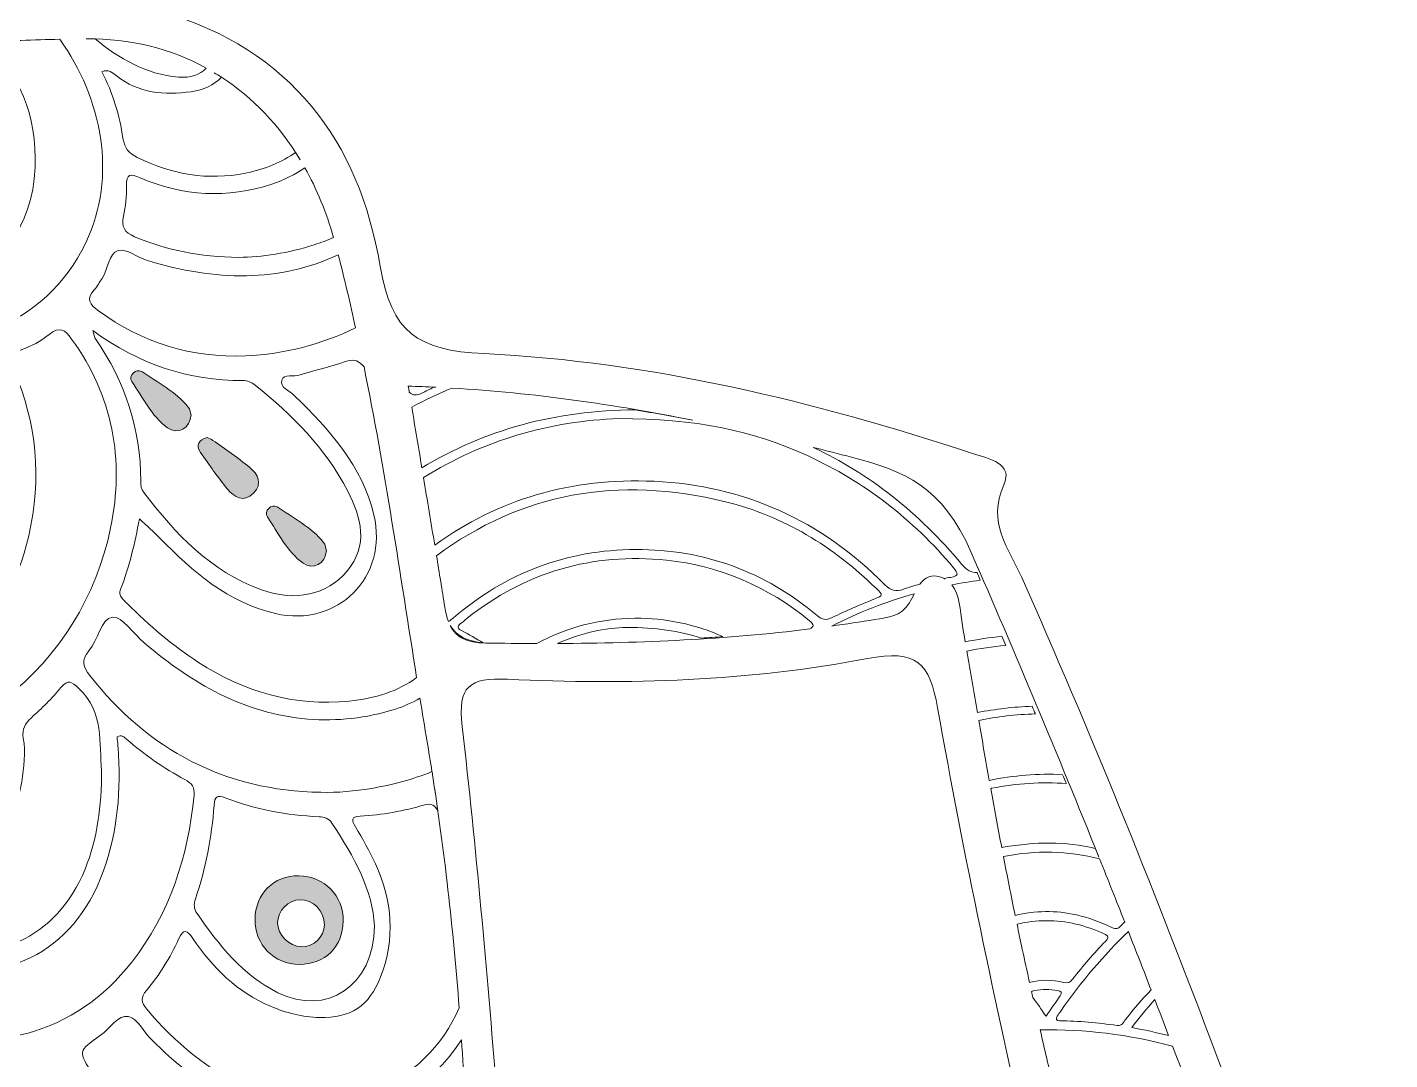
# Model space of a CAD drawing. Extents: x 40 to 1960, y -815 to -185.
# Drawn here: x 319.1 to 480.2, y -524.6 to -402.6 of the extents above; entities that cross this region are included whole.
import ezdxf

# ---------------------------------------------------------------- set-up
doc = ezdxf.new("R2010")
doc.units = 0
doc.header["$MEASUREMENT"] = 0
doc.layers.add('Layer 1', color=7, linetype='Continuous')

# ---------------------------------------------------------------- blocks, each defined once
blk = doc.blocks.new('block 3')
at = {"layer": 'Layer 1', "true_color": 0xffffff}
h = blk.add_hatch(color=7, dxfattribs=at)
h.dxf.hatch_style = 2
edge = h.paths.add_edge_path()
edge.add_spline(control_points=[(335.73, -449.91), (336.95, -450.79), (338.43, -449.98), (338.5, -448.39), (338.43, -448.18), (338.4, -447.74), (338.17, -447.46), (336.68, -445.63), (334.57, -444.56), (332.67, -443.27), (332.02, -442.83), (331.04, -443.78), (331.51, -444.45), (332.81, -446.35), (333.81, -448.53), (335.73, -449.91)], knot_values=[0, 0, 0, 0, 1, 1, 1, 2, 2, 2, 3, 3, 3, 4, 4, 4, 5, 5, 5, 5], degree=3, periodic=1)
h = blk.add_hatch(color=7, dxfattribs=at)
h.dxf.hatch_style = 2
edge = h.paths.add_edge_path()
edge.add_spline(control_points=[(342.8, -457.16), (343.62, -458.16), (344.72, -458.79), (345.87, -457.65), (347.02, -456.52), (346.42, -455.41), (345.42, -454.59), (344.04, -453.46), (342.55, -452.45), (341.09, -451.4), (340.89, -451.25), (340.63, -451.17), (340.4, -451.05), (339.45, -451.38), (338.99, -451.91), (339.63, -452.83), (340.66, -454.3), (341.67, -455.78), (342.8, -457.16)], knot_values=[0, 0, 0, 0, 1, 1, 1, 2, 2, 2, 3, 3, 3, 4, 4, 4, 5, 5, 5, 6, 6, 6, 6], degree=3, periodic=1)
h = blk.add_hatch(color=7, dxfattribs=at)
h.dxf.hatch_style = 2
edge = h.paths.add_edge_path()
edge.add_spline(control_points=[(351.74, -465.93), (352.92, -466.8), (354.44, -465.97), (354.5, -464.42), (354.43, -464.19), (354.4, -463.74), (354.17, -463.46), (352.69, -461.62), (350.57, -460.58), (348.68, -459.27), (348.02, -458.82), (347.07, -459.78), (347.53, -460.46), (348.82, -462.36), (349.84, -464.53), (351.74, -465.93)], knot_values=[0, 0, 0, 0, 1, 1, 1, 2, 2, 2, 3, 3, 3, 4, 4, 4, 5, 5, 5, 5], degree=3, periodic=1)
h = blk.add_hatch(color=7, dxfattribs=at)
h.dxf.hatch_style = 2
edge = h.paths.add_edge_path()
edge.add_spline(control_points=[(351.31, -513.36), (354.34, -513.37), (356.46, -511.27), (356.49, -508.24), (356.53, -505.24), (354.28, -502.94), (351.25, -502.89), (348.29, -502.84), (346.1, -505), (346.07, -508.02), (346.04, -511.04), (348.3, -513.35), (351.31, -513.36)], knot_values=[0, 0, 0, 0, 1, 1, 1, 2, 2, 2, 3, 3, 3, 4, 4, 4, 4], degree=3, periodic=1)
edge = h.paths.add_edge_path()
edge.add_spline(control_points=[(351.39, -505.71), (352.9, -505.66), (354.27, -507.07), (354.26, -508.68), (354.26, -510.11), (352.98, -511.34), (351.56, -511.29), (350.08, -511.23), (348.74, -509.88), (348.74, -508.44), (348.75, -507.02), (349.98, -505.75), (351.39, -505.71)], knot_values=[0, 0, 0, 0, 1, 1, 1, 2, 2, 2, 3, 3, 3, 4, 4, 4, 4], degree=3, periodic=1)
at = {"layer": 'Layer 1', "lineweight": 0}
for points, knots in [([(475.35, -586.38), (480.16, -585.13), (480.2, -582.26), (478.77, -577.99), (466.26, -540.62), (452.7, -503.66), (436.7, -467.62), (435.18, -464.18), (432.57, -461.12), (434.58, -456.68), (435.74, -454.12), (432.86, -453.58), (430.88, -452.94), (412.09, -446.77), (392.88, -442.1), (373.14, -441.15), (365.22, -440.77), (362.19, -438.62), (360.86, -430.79), (358.35, -415.98), (350.27, -405.17), (335.1, -400.74), (333.04, -400.14), (329.62, -401.03), (329.6, -397.12), (329.58, -393.89), (331.58, -392.44), (334.27, -391.11), (350.79, -382.95), (362.72, -369.71), (373.48, -355.2), (374.93, -353.24), (376.19, -351.25), (374.45, -349.03), (372.01, -345.91), (373.44, -343.12), (374.49, -340.04), (384.28, -311.56), (391.4, -282.47), (394.36, -252.45), (394.53, -250.66), (395.8, -248.17), (394.2, -247.2), (387.47, -243.09), (391.46, -237.32), (391.91, -232.49), (392.77, -223.34), (394.19, -214.16), (393.53, -205.03), (392.36, -188.8), (396.04, -191.71), (378.88, -189.99), (372.53, -189.36), (371.33, -192.01), (372.28, -197.47), (374.32, -209.21), (376.18, -220.98), (378.07, -232.74), (378.28, -234.06), (380.09, -236.18), (377.33, -236.48), (373.16, -236.94), (373.85, -240.05), (373.38, -242.58), (368.12, -270.56), (364.89, -298.81), (362.49, -327.16), (362.34, -328.89), (362.45, -330.42), (360.78, -332.01), (352.3, -340.12), (345.55, -349.71), (338.47, -359), (336.11, -362.1), (334.7, -366.02), (331.03, -368.61), (329.16, -352.24), (324.09, -338.84), (306.57, -334.53), (304.9, -334.12), (304.38, -332.93), (304.46, -331.47), (304.79, -325.6), (302.88, -319.96), (304.37, -313.81), (307.46, -301.09), (296.22, -286.59), (285.14, -288.88), (279.96, -289.94), (275.28, -289.68), (270.44, -288.86), (261.67, -287.37), (253.05, -288.25), (244.43, -289.82), (243.09, -290.07), (241.9, -290.49), (240.44, -290.17), (225.89, -287.02), (213.78, -297.69), (216.23, -312.27), (217.2, -318.08), (216.63, -323.56), (216.57, -329.22), (216.53, -332.79), (215.39, -334.22), (211.84, -335.25), (202.13, -338.07), (195.75, -344.71), (192.81, -354.39), (191.44, -358.9), (190.56, -363.57), (189.36, -368.63), (188.62, -367.85), (187.93, -367.3), (187.48, -366.61), (180.11, -355.21), (171.75, -344.55), (162.66, -334.5), (159.94, -331.49), (158.38, -328.84), (158.05, -324.65), (155.81, -296.75), (152.33, -268.99), (147.35, -241.44), (147.02, -239.64), (147.03, -236.99), (145.07, -236.87), (140.97, -236.62), (142.39, -234.55), (142.79, -232.3), (144.43, -223.05), (146.24, -213.81), (147.37, -204.49), (149.28, -188.78), (149.1, -188.93), (133.25, -190.68), (129.15, -191.13), (128.05, -192.55), (127.69, -196.52), (126.35, -211.07), (128.03, -225.4), (129.97, -239.74), (130.24, -241.76), (131.38, -243.83), (128.79, -245.13), (125.61, -246.72), (126.11, -249.35), (126.39, -252.22), (129.43, -282.47), (136.59, -311.77), (146.46, -340.47), (147.19, -342.58), (149.01, -344.87), (147.42, -346.94), (143.95, -351.42), (146.63, -354.48), (149.23, -357.81), (159.9, -371.49), (171.5, -384.11), (187.6, -391.59), (190.33, -392.85), (191.27, -394.91), (191.25, -397.57), (191.22, -400.66), (188.3, -400.1), (186.63, -400.53), (182.12, -401.72), (178.01, -403.54), (174.25, -406.27), (164.41, -413.42), (160.77, -423.97), (158.78, -435.21), (158.09, -439.11), (156.81, -440.64), (152.76, -440.76), (133.84, -441.34), (115.49, -445.38), (97.4, -450.62), (91.92, -452.21), (83.79, -451.87), (86.79, -461.8), (86.89, -462.15), (86.52, -462.66), (86.33, -463.07), (76.22, -485.63), (66.35, -508.29), (58.27, -531.67), (52.73, -547.68), (47.07, -563.65), (41.51, -579.65), (40.59, -582.28), (40.55, -584.85), (43.95, -585.63), (48.56, -586.68), (48.64, -589.63), (47.85, -593.4), (42.87, -617.1), (41.35, -641.14), (41.56, -665.27), (41.7, -681.66), (39.93, -678.91), (56.26, -679.16), (60.87, -679.24), (62.3, -677.45), (62.34, -673.17), (62.38, -668.13), (63.15, -663.09), (63.16, -658.04), (63.22, -637.84), (64.13, -617.62), (62.28, -597.44), (62.14, -595.85), (60.27, -591.79), (64.54, -593.05), (68.84, -594.31), (69.34, -591.92), (70.04, -589.19), (79.31, -553.53), (87.84, -517.7), (94.28, -481.41), (95.14, -476.58), (96.89, -475.75), (100.86, -476.65), (115.54, -479.98), (130.45, -480.2), (145.37, -479.64), (149.98, -479.47), (150.81, -480.91), (150.21, -485.06), (148.28, -498.46), (146.41, -511.89), (146.04, -525.43), (145.92, -529.86), (144.28, -532.39), (140.7, -534.84), (120.95, -548.32), (107.03, -567.11), (94.17, -586.82), (92.93, -588.73), (91.96, -591.24), (94.71, -591.83), (100.16, -593.02), (99.6, -597.45), (100.2, -600.93), (107.8, -645.31), (119.43, -688.59), (135.49, -730.65), (136.63, -733.62), (136.86, -736.4), (136.11, -739.36), (131.88, -756.05), (129.25, -773.03), (127.03, -790.09), (124.93, -806.3), (125.02, -805.79), (140.83, -809.28), (147.93, -810.84), (149.64, -808.9), (150.07, -802.37), (151.41, -781.96), (152.4, -761.57), (150.59, -741.14), (150.47, -739.79), (150.15, -737.48), (150.72, -737.2), (157.51, -733.83), (153.04, -728.9), (152.33, -724.83), (151.38, -719.45), (149.53, -714.22), (148.08, -708.92), (138.34, -673.36), (127.16, -638.24), (115.24, -603.35), (114.56, -601.36), (111.46, -598.54), (115.44, -597.04), (125.61, -593.21), (135.12, -588.04), (145.12, -582.14), (145.47, -585.49), (145.78, -587.73), (145.93, -589.97), (147.4, -610.89), (151.06, -631.41), (158.6, -651.01), (166.12, -670.54), (175.93, -688.54), (195.34, -699.17), (197.2, -700.19), (198.46, -702.47), (199.76, -704.32), (223.81, -738.61), (273.84, -746.11), (306.25, -719.46), (318.51, -709.39), (328.14, -696.28), (341.24, -686.97), (342.32, -686.19), (343.08, -684.93), (343.94, -683.86), (360.39, -663.35), (367.64, -639.12), (371.96, -613.8), (373.71, -603.52), (374.67, -593.11), (376.08, -582.01), (384.59, -587.7), (392.8, -592.3), (401.69, -595.34), (406.81, -597.1), (407.28, -599.13), (405.51, -604.17), (391.13, -645.23), (378.27, -686.77), (367.42, -728.92), (366.86, -731.11), (365.28, -734.35), (367.45, -735.23), (372.22, -737.15), (370.16, -740.46), (369.96, -743.27), (368.56, -763.72), (369.32, -784.12), (371.01, -804.51), (371.39, -809.1), (373.02, -811.16), (378.05, -809.59), (381.74, -808.44), (385.69, -807.8), (389.55, -807.65), (394.39, -807.46), (394.93, -805.24), (394.62, -800.98), (393.14, -780.56), (389.74, -760.47), (385.03, -740.59), (384.15, -736.87), (384.28, -733.58), (385.61, -729.91), (390.51, -716.35), (395.3, -702.74), (399.64, -688.98), (408.96, -659.46), (415.66, -629.29), (421.13, -598.82), (421.53, -596.56), (420.87, -593.43), (424.3, -592.63), (428.83, -591.57), (428.23, -589.23), (426.19, -586.14), (413.09, -566.34), (399.19, -547.27), (378.73, -534.21), (376.54, -532.8), (374.89, -531.38), (374.64, -528.37), (373.45, -513.98), (372.21, -499.58), (370.56, -485.24), (370, -480.45), (371.39, -479.44), (375.92, -479.65), (390.17, -480.33), (404.45, -479.89), (418.45, -477.2), (424.32, -476.07), (425.8, -477.71), (426.75, -483.03), (432.98, -517.99), (441.38, -552.47), (450.28, -586.83), (451.47, -591.42), (452.06, -595.79), (458.83, -592.3), (458.68, -595.3), (458.61, -597.57), (458.46, -599.85), (456.87, -624.4), (457.09, -648.95), (458.54, -673.51), (458.77, -677.52), (459.99, -679.54), (464.23, -679.12), (466.05, -678.94), (467.91, -679.11), (469.74, -679.13), (479.06, -679.24), (479.16, -679.24), (479.25, -669.73), (479.49, -643.97), (478.15, -618.34), (472.96, -593.03), (472.44, -590.51), (471.22, -587.46), (475.35, -586.38)], [0, 0, 0, 0, 1, 1, 1, 2, 2, 2, 3, 3, 3, 4, 4, 4, 5, 5, 5, 6, 6, 6, 7, 7, 7, 8, 8, 8, 9, 9, 9, 10, 10, 10, 11, 11, 11, 12, 12, 12, 13, 13, 13, 14, 14, 14, 15, 15, 15, 16, 16, 16, 17, 17, 17, 18, 18, 18, 19, 19, 19, 20, 20, 20, 21, 21, 21, 22, 22, 22, 23, 23, 23, 24, 24, 24, 25, 25, 25, 26, 26, 26, 27, 27, 27, 28, 28, 28, 29, 29, 29, 30, 30, 30, 31, 31, 31, 32, 32, 32, 33, 33, 33, 34, 34, 34, 35, 35, 35, 36, 36, 36, 37, 37, 37, 38, 38, 38, 39, 39, 39, 40, 40, 40, 41, 41, 41, 42, 42, 42, 43, 43, 43, 44, 44, 44, 45, 45, 45, 46, 46, 46, 47, 47, 47, 48, 48, 48, 49, 49, 49, 50, 50, 50, 51, 51, 51, 52, 52, 52, 53, 53, 53, 54, 54, 54, 55, 55, 55, 56, 56, 56, 57, 57, 57, 58, 58, 58, 59, 59, 59, 60, 60, 60, 61, 61, 61, 62, 62, 62, 63, 63, 63, 64, 64, 64, 65, 65, 65, 66, 66, 66, 67, 67, 67, 68, 68, 68, 69, 69, 69, 70, 70, 70, 71, 71, 71, 72, 72, 72, 73, 73, 73, 74, 74, 74, 75, 75, 75, 76, 76, 76, 77, 77, 77, 78, 78, 78, 79, 79, 79, 80, 80, 80, 81, 81, 81, 82, 82, 82, 83, 83, 83, 84, 84, 84, 85, 85, 85, 86, 86, 86, 87, 87, 87, 88, 88, 88, 89, 89, 89, 90, 90, 90, 91, 91, 91, 92, 92, 92, 93, 93, 93, 94, 94, 94, 95, 95, 95, 96, 96, 96, 97, 97, 97, 98, 98, 98, 99, 99, 99, 100, 100, 100, 101, 101, 101, 102, 102, 102, 103, 103, 103, 104, 104, 104, 105, 105, 105, 106, 106, 106, 107, 107, 107, 108, 108, 108, 109, 109, 109, 110, 110, 110, 111, 111, 111, 112, 112, 112, 113, 113, 113, 114, 114, 114, 115, 115, 115, 116, 116, 116, 117, 117, 117, 118, 118, 118, 119, 119, 119, 120, 120, 120, 121, 121, 121, 122, 122, 122, 123, 123, 123, 124, 124, 124, 125, 125, 125, 126, 126, 126, 127, 127, 127, 128, 128, 128, 129, 129, 129, 130, 130, 130, 131, 131, 131, 132, 132, 132, 132]), ([(299.12, -438.34), (293.08, -436.22), (288.36, -432.41), (284.92, -426.99), (284.16, -425.79), (284.13, -425.05), (285.46, -424.29), (286.96, -423.44), (287.96, -421.97), (289.3, -420.74), (290.54, -422.58), (291.63, -424.42), (293.18, -425.89), (297.71, -430.18), (302.86, -432.99), (309.33, -431.98), (315.98, -430.94), (319.76, -426.37), (320.06, -419.14), (320.32, -412.91), (318.22, -407.91), (313.79, -404.27), (316.86, -404.15), (319.93, -404.05), (322.99, -403.98), (327.94, -410.9), (329.84, -420.15), (326.06, -428.05), (321.3, -437.97), (310.23, -442.21), (299.12, -438.34)], [0, 0, 0, 0, 1, 1, 1, 2, 2, 2, 3, 3, 3, 4, 4, 4, 5, 5, 5, 6, 6, 6, 7, 7, 7, 8, 8, 8, 9, 9, 9, 10, 10, 10, 10]), ([(340.31, -407.4), (339.52, -408.2), (338.47, -408.58), (337.03, -408.45), (333.13, -408.13), (330, -406.24), (327.17, -403.94), (326.81, -403.93), (326.46, -403.92), (326.1, -403.93), (331.28, -403.87), (336.1, -405.08), (340.31, -407.4)], [0, 0, 0, 0, 1, 1, 1, 2, 2, 2, 3, 3, 3, 4, 4, 4, 4]), ([(351.41, -418.23), (351.23, -417.94), (351.05, -417.65), (350.87, -417.37), (349.25, -418.49), (347.28, -419.34), (344.93, -419.81), (340.5, -420.7), (336.21, -419.99), (332.15, -417.94), (331.19, -417.46), (330.63, -416.87), (330.46, -415.72), (330.06, -412.98), (329.28, -410.33), (327.95, -407.82), (328.77, -407.47), (329.26, -407.97), (329.66, -408.28), (332.32, -410.38), (335.33, -410.61), (338.53, -410.18), (339.98, -409.98), (341.21, -409.36), (342.11, -408.48), (345.79, -410.88), (348.95, -414.17), (351.41, -418.23)], [0, 0, 0, 0, 1, 1, 1, 2, 2, 2, 3, 3, 3, 4, 4, 4, 5, 5, 5, 6, 6, 6, 7, 7, 7, 8, 8, 8, 9, 9, 9, 9]), ([(342.07, -408.45), (341.8, -408.28), (341.52, -408.1), (341.24, -407.93), (341.52, -408.1), (341.8, -408.28), (342.07, -408.45)], [0, 0, 0, 0, 1, 1, 1, 2, 2, 2, 2]), ([(355.36, -427.42), (354.62, -427.74), (353.86, -428.03), (353.07, -428.28), (350, -429.27), (346.86, -429.73), (344.15, -429.77), (339.56, -429.71), (335.62, -428.94), (331.83, -427.32), (330.62, -426.8), (330.25, -426.16), (330.52, -424.89), (330.77, -423.73), (330.9, -422.51), (330.87, -421.33), (330.83, -419.85), (331.34, -419.86), (332.49, -420.36), (337.57, -422.53), (342.77, -422.86), (348.05, -421.11), (349.51, -420.62), (350.81, -419.96), (351.96, -419.17), (353.36, -421.66), (354.5, -424.42), (355.36, -427.42)], [0, 0, 0, 0, 1, 1, 1, 2, 2, 2, 3, 3, 3, 4, 4, 4, 5, 5, 5, 6, 6, 6, 7, 7, 7, 8, 8, 8, 9, 9, 9, 9]), ([(357.96, -438.11), (353.96, -440.04), (349.56, -441.2), (344.95, -441.41), (338.56, -441.69), (332.75, -439.88), (327.56, -436.09), (326.53, -435.33), (326.05, -434.67), (327.09, -433.58), (327.45, -433.2), (327.68, -432.7), (327.98, -432.26), (328.71, -431.17), (328.74, -429.3), (329.89, -428.97), (330.86, -428.7), (332.17, -429.78), (333.37, -430.14), (341.36, -432.6), (348.99, -432.7), (355.9, -429.46), (356.64, -432.33), (357.33, -435.21), (357.96, -438.11)], [0, 0, 0, 0, 1, 1, 1, 2, 2, 2, 3, 3, 3, 4, 4, 4, 5, 5, 5, 6, 6, 6, 7, 7, 7, 8, 8, 8, 8]), ([(329, -461.76), (325.66, -478.03), (311.31, -489.79), (293.02, -489.77), (283.52, -489.29), (273.83, -485.5), (267.06, -475.92), (264.72, -472.61), (263.44, -468.86), (262.75, -464.87), (262.49, -463.42), (262.91, -462.84), (264.37, -462.65), (265.54, -462.5), (266.76, -462.23), (267.8, -461.69), (269.35, -460.89), (269.77, -461.53), (270.29, -462.89), (274.63, -474.27), (286.08, -482.22), (297.48, -481.85), (308.01, -481.5), (316.82, -473.78), (319.32, -462.7), (320.84, -455.94), (320.33, -449.35), (317.5, -443.02), (316.91, -441.69), (317.15, -441.2), (318.42, -440.71), (319.59, -440.27), (320.77, -439.68), (321.72, -438.89), (322.98, -437.86), (323.6, -438.32), (324.39, -439.42), (329.25, -446.19), (330.66, -453.66), (329, -461.76)], [0, 0, 0, 0, 1, 1, 1, 2, 2, 2, 3, 3, 3, 4, 4, 4, 5, 5, 5, 6, 6, 6, 7, 7, 7, 8, 8, 8, 9, 9, 9, 10, 10, 10, 11, 11, 11, 12, 12, 12, 13, 13, 13, 13]), ([(326.89, -438.42), (332.45, -442.44), (338.23, -444.35), (344.62, -444.33), (345.17, -444.33), (345.65, -444.53), (346.08, -444.88), (350.48, -448.39), (354.41, -452.34), (357.02, -457.4), (358.64, -460.54), (359.52, -463.8), (356.91, -466.91), (354.59, -469.66), (350.83, -470.52), (346.85, -469.07), (340.86, -466.9), (336.66, -462.49), (332.92, -457.55), (332.62, -457.16), (332.56, -456.71), (332.56, -456.23), (332.56, -450.06), (330.74, -444.46), (327.2, -439.41), (327.11, -439.27), (327.09, -439.07), (326.89, -438.42)], [0, 0, 0, 0, 1, 1, 1, 2, 2, 2, 3, 3, 3, 4, 4, 4, 5, 5, 5, 6, 6, 6, 7, 7, 7, 8, 8, 8, 9, 9, 9, 9]), ([(358.95, -442.71), (361.43, -454.87), (363.21, -467.17), (365.17, -479.44), (362.98, -481.07), (360.27, -481.93), (357.2, -482.23), (350.73, -482.86), (344.82, -481.17), (339.4, -477.65), (336.32, -475.65), (333.54, -473.28), (330.95, -470.69), (330.49, -470.23), (329.87, -469.82), (330.18, -469.01), (331.21, -466.37), (331.84, -463.6), (332.41, -460.67), (333.32, -461.54), (334.09, -462.24), (334.82, -462.98), (338.74, -466.93), (342.87, -470.59), (348.49, -471.88), (355.85, -473.57), (361.86, -467.53), (360.11, -460.2), (358.72, -454.39), (354.87, -450.16), (350.75, -446.12), (350.17, -445.55), (348.98, -445.15), (349.24, -444.28), (349.46, -443.54), (350.67, -443.9), (351.41, -443.67), (353.19, -443.11), (355, -442.68), (356.76, -442.09), (357.56, -441.82), (358.11, -441.85), (358.72, -442.47), (358.79, -442.55), (358.87, -442.63), (358.95, -442.71)], [0, 0, 0, 0, 1, 1, 1, 2, 2, 2, 3, 3, 3, 4, 4, 4, 5, 5, 5, 6, 6, 6, 7, 7, 7, 8, 8, 8, 9, 9, 9, 10, 10, 10, 11, 11, 11, 12, 12, 12, 13, 13, 13, 14, 14, 14, 15, 15, 15, 15]), ([(335.73, -449.91), (336.95, -450.79), (338.43, -449.98), (338.5, -448.39), (338.43, -448.18), (338.4, -447.74), (338.17, -447.46), (336.68, -445.63), (334.57, -444.56), (332.67, -443.27), (332.02, -442.83), (331.04, -443.78), (331.51, -444.45), (332.81, -446.35), (333.81, -448.53), (335.73, -449.91)], [0, 0, 0, 0, 1, 1, 1, 2, 2, 2, 3, 3, 3, 4, 4, 4, 5, 5, 5, 5]), ([(367.43, -445.12), (367.35, -445.12), (367.27, -445.12), (367.19, -445.12), (366.71, -445.35), (366.24, -445.58), (365.77, -445.83), (365.17, -446.13), (364.78, -446.1), (364.3, -445.72), (364.26, -445.48), (364.22, -445.24), (364.18, -445), (365.26, -445.03), (366.35, -445.07), (367.43, -445.12)], [0, 0, 0, 0, 1, 1, 1, 2, 2, 2, 3, 3, 3, 4, 4, 4, 5, 5, 5, 5]), ([(397.83, -449.03), (395.56, -448.6), (393.29, -448.18), (391.01, -447.8), (381.61, -447.84), (373.19, -450.16), (365.79, -454.65), (365.4, -452.29), (365, -449.9), (364.59, -447.48), (366.13, -446.65), (367.72, -445.9), (369.34, -445.23), (379.04, -445.78), (388.5, -447.16), (397.83, -449.03)], [0, 0, 0, 0, 1, 1, 1, 2, 2, 2, 3, 3, 3, 4, 4, 4, 5, 5, 5, 5]), ([(427.59, -467.78), (427.49, -467.73), (427.39, -467.68), (427.28, -467.63), (426, -467.12), (425.23, -467.62), (424.66, -468.4), (424.01, -468.58), (423.37, -468.78), (422.73, -469), (421.82, -469.32), (421.24, -469.2), (420.53, -468.48), (413, -460.91), (403.89, -456.71), (393.23, -456.24), (383.45, -455.81), (374.8, -458.36), (367.31, -463.79), (366.87, -461.15), (366.43, -458.49), (365.98, -455.8), (373.08, -451.39), (380.94, -449.1), (389.09, -448.83), (398.03, -448.8), (404.87, -450.23), (411.36, -453.21), (418.12, -456.32), (423.87, -460.76), (428.63, -466.47), (429.16, -467.11), (429.35, -467.42), (428.28, -467.6), (428.02, -467.64), (427.77, -467.69), (427.52, -467.74), (427.55, -467.75), (427.57, -467.77), (427.59, -467.78)], [0, 0, 0, 0, 1, 1, 1, 2, 2, 2, 3, 3, 3, 4, 4, 4, 5, 5, 5, 6, 6, 6, 7, 7, 7, 8, 8, 8, 9, 9, 9, 10, 10, 10, 11, 11, 11, 12, 12, 12, 13, 13, 13, 13]), ([(342.8, -457.16), (343.62, -458.16), (344.72, -458.79), (345.87, -457.65), (347.02, -456.52), (346.42, -455.41), (345.42, -454.59), (344.04, -453.46), (342.55, -452.45), (341.09, -451.4), (340.89, -451.25), (340.63, -451.17), (340.4, -451.05), (339.45, -451.38), (338.99, -451.91), (339.63, -452.83), (340.66, -454.3), (341.67, -455.78), (342.8, -457.16)], [0, 0, 0, 0, 1, 1, 1, 2, 2, 2, 3, 3, 3, 4, 4, 4, 5, 5, 5, 6, 6, 6, 6]), ([(434.33, -499.56), (433.89, -497.23), (433.45, -494.9), (433.03, -492.56), (433.07, -492.55), (433.11, -492.54), (433.14, -492.54), (436.11, -491.95), (439.06, -491.76), (442, -491.99), (441.84, -491.64), (441.68, -491.28), (441.53, -490.93), (438.63, -490.77), (435.74, -491.02), (432.86, -491.6), (432.44, -489.24), (432.02, -486.89), (431.62, -484.53), (433.77, -484.07), (435.99, -483.79), (438.31, -483.75), (438.17, -483.45), (438.04, -483.14), (437.91, -482.84), (435.74, -482.92), (433.59, -483.17), (431.45, -483.59), (431.03, -481.16), (430.62, -478.74), (430.2, -476.31), (431.73, -476.01), (433.26, -475.79), (434.8, -475.64), (434.65, -475.28), (434.51, -474.92), (434.36, -474.57), (432.91, -474.72), (431.46, -474.94), (430.02, -475.22), (429.89, -474.49), (429.77, -473.76), (429.64, -473.03), (429.39, -471.54), (429.41, -469.67), (428.44, -468.49), (429.55, -468.28), (430.66, -468.1), (431.77, -467.95), (431.66, -467.65), (431.55, -467.35), (431.44, -467.04), (430.72, -467.06), (430.2, -466.74), (429.63, -466.07), (424.5, -459.95), (418.64, -455.32), (412.05, -452.24), (413.56, -452.62), (415.07, -453), (416.58, -453.39), (422.84, -455), (427.32, -456.87), (430.72, -464.65), (435.95, -476.6), (440.98, -488.61), (445.82, -500.7), (445.68, -500.35), (445.53, -500), (445.38, -499.65), (441.91, -498.84), (438.28, -498.83), (434.52, -499.52), (434.46, -499.53), (434.4, -499.55), (434.33, -499.56)], [0, 0, 0, 0, 1, 1, 1, 2, 2, 2, 3, 3, 3, 4, 4, 4, 5, 5, 5, 6, 6, 6, 7, 7, 7, 8, 8, 8, 9, 9, 9, 10, 10, 10, 11, 11, 11, 12, 12, 12, 13, 13, 13, 14, 14, 14, 15, 15, 15, 16, 16, 16, 17, 17, 17, 18, 18, 18, 19, 19, 19, 20, 20, 20, 21, 21, 21, 22, 22, 22, 23, 23, 23, 24, 24, 24, 25, 25, 25, 25]), ([(412.52, -472.12), (406.33, -466.92), (399.16, -464.28), (391.08, -464.31), (382.92, -464.33), (375.72, -467.08), (369.51, -472.39), (369.32, -472.55), (369.15, -472.74), (368.93, -472.82), (368.74, -472.33), (368.6, -471.77), (368.5, -471.12), (368.18, -469.1), (367.85, -467.07), (367.52, -465.04), (377.51, -457.66), (388.92, -455.51), (401.67, -458.66), (408.55, -460.35), (414.42, -463.95), (419.47, -468.89), (420.34, -469.74), (420.32, -469.72), (419.32, -470.14), (417.63, -470.85), (415.93, -471.54), (414.28, -472.35), (413.56, -472.7), (413.13, -472.63), (412.52, -472.12)], [0, 0, 0, 0, 1, 1, 1, 2, 2, 2, 3, 3, 3, 4, 4, 4, 5, 5, 5, 6, 6, 6, 7, 7, 7, 8, 8, 8, 9, 9, 9, 10, 10, 10, 10]), ([(351.74, -465.93), (352.92, -466.8), (354.44, -465.97), (354.5, -464.42), (354.43, -464.19), (354.4, -463.74), (354.17, -463.46), (352.69, -461.62), (350.57, -460.58), (348.68, -459.27), (348.02, -458.82), (347.07, -459.78), (347.53, -460.46), (348.82, -462.36), (349.84, -464.53), (351.74, -465.93)], [0, 0, 0, 0, 1, 1, 1, 2, 2, 2, 3, 3, 3, 4, 4, 4, 5, 5, 5, 5]), ([(411.64, -473.7), (401.73, -474.93), (391.79, -475.37), (381.81, -475.42), (384.65, -474.17), (387.51, -473.54), (390.03, -473.52), (393.36, -473.51), (396.23, -473.94), (398.82, -474.79), (399.67, -474.73), (400.52, -474.67), (401.37, -474.61), (398.13, -473.14), (394.65, -472.43), (390.97, -472.42), (386.81, -472.5), (382.93, -473.48), (379.36, -475.42), (377.36, -475.42), (375.36, -475.4), (373.36, -475.37), (371.06, -475.34), (369.82, -474.67), (369.13, -473.28), (369.88, -474.54), (371.1, -475.16), (373.05, -475.35), (372.22, -474.84), (371.36, -474.36), (370.49, -473.89), (370.03, -473.64), (369.9, -473.43), (370.36, -473.07), (370.61, -472.88), (370.85, -472.66), (371.1, -472.46), (378.03, -466.99), (385.91, -464.66), (394.69, -465.57), (401.04, -466.23), (406.67, -468.69), (411.62, -472.73), (412.22, -473.22), (412.11, -473.42), (411.64, -473.7)], [0, 0, 0, 0, 1, 1, 1, 2, 2, 2, 3, 3, 3, 4, 4, 4, 5, 5, 5, 6, 6, 6, 7, 7, 7, 8, 8, 8, 9, 9, 9, 10, 10, 10, 11, 11, 11, 12, 12, 12, 13, 13, 13, 14, 14, 14, 15, 15, 15, 15]), ([(423.41, -470.63), (422.38, -472.29), (420.92, -472.31), (419.33, -472.58), (417.63, -472.87), (415.93, -473.13), (414.23, -473.36), (417.38, -471.75), (420.65, -470.48), (424, -469.54), (423.8, -469.93), (423.62, -470.31), (423.41, -470.63)], [0, 0, 0, 0, 1, 1, 1, 2, 2, 2, 3, 3, 3, 4, 4, 4, 4]), ([(359.8, -492.55), (357.83, -492.87), (355.84, -493.08), (353.83, -493.01), (342.51, -492.82), (333.51, -488.06), (326.55, -479.22), (325.74, -478.19), (325.5, -477.37), (326.44, -476.28), (327.54, -475), (327.82, -472.45), (329.24, -472.3), (330.36, -472.18), (331.69, -474.26), (332.96, -475.34), (338.58, -480.11), (344.75, -483.72), (352.32, -484.35), (355.81, -484.64), (359.22, -484.26), (362.55, -483.21), (363.66, -482.86), (364.66, -482.41), (365.56, -481.88), (365.56, -481.88), (365.56, -481.88), (365.56, -481.88), (365.84, -483.59), (366.12, -485.31), (366.41, -487.03), (366.61, -488.21), (366.8, -489.39), (366.98, -490.57), (364.78, -491.48), (362.37, -492.13), (359.8, -492.55)], [0, 0, 0, 0, 1, 1, 1, 2, 2, 2, 3, 3, 3, 4, 4, 4, 5, 5, 5, 6, 6, 6, 7, 7, 7, 8, 8, 8, 9, 9, 9, 10, 10, 10, 11, 11, 11, 12, 12, 12, 12]), ([(304.56, -498.2), (310.66, -501.96), (317.42, -498.86), (318.5, -491.77), (318.76, -490.06), (318.96, -488.32), (318.68, -486.6), (318.51, -485.56), (318.86, -484.88), (319.63, -484.19), (320.87, -483.09), (322.07, -481.91), (323.12, -480.64), (323.98, -479.59), (324.34, -479.9), (325.21, -480.71), (328.26, -483.54), (327.63, -487.26), (327.93, -490.45), (327.92, -494.65), (327.45, -498.46), (325.98, -502.09), (322.64, -510.33), (314.97, -513.77), (306.61, -510.69), (300.29, -508.36), (295.8, -503.81), (292.14, -498.36), (291.26, -497.06), (291.52, -495.41), (291.39, -493.9), (291.32, -493.07), (291.99, -493.22), (292.51, -493.23), (294.37, -493.24), (296.24, -493.31), (298.09, -493.23), (299.02, -493.19), (299.57, -493.6), (300.11, -494.24), (301.4, -495.77), (302.84, -497.14), (304.56, -498.2)], [0, 0, 0, 0, 1, 1, 1, 2, 2, 2, 3, 3, 3, 4, 4, 4, 5, 5, 5, 6, 6, 6, 7, 7, 7, 8, 8, 8, 9, 9, 9, 10, 10, 10, 11, 11, 11, 12, 12, 12, 13, 13, 13, 14, 14, 14, 14]), ([(303.69, -520.71), (299.16, -519.21), (295.07, -516.91), (291.36, -513.9), (290.18, -512.95), (289.71, -512.08), (290.25, -510.55), (291.22, -507.81), (291.41, -504.89), (291.8, -501.68), (293.15, -503.12), (294.21, -504.29), (295.32, -505.41), (298.34, -508.47), (301.74, -510.99), (305.75, -512.62), (315.08, -516.41), (324.01, -512.62), (327.77, -503.28), (329.67, -498.56), (330.21, -493.64), (329.93, -488.6), (329.89, -487.87), (329.82, -487.15), (329.77, -486.47), (330.32, -486.15), (330.61, -486.51), (330.89, -486.75), (333.01, -488.59), (335.3, -490.18), (337.77, -491.5), (338.59, -491.93), (338.96, -492.42), (338.86, -493.36), (338.15, -500.58), (336.03, -507.29), (331.51, -513.08), (324.84, -521.62), (314.74, -524.38), (303.69, -520.71)], [0, 0, 0, 0, 1, 1, 1, 2, 2, 2, 3, 3, 3, 4, 4, 4, 5, 5, 5, 6, 6, 6, 7, 7, 7, 8, 8, 8, 9, 9, 9, 10, 10, 10, 11, 11, 11, 12, 12, 12, 13, 13, 13, 13]), ([(333.24, -516.44), (334.8, -514.61), (336.03, -512.55), (337.04, -510.37), (337.62, -509.09), (338.03, -509.28), (338.72, -510.29), (341.07, -513.76), (343.95, -516.65), (347.89, -518.31), (349.74, -519.09), (351.67, -519.59), (353.69, -519.64), (357.37, -519.73), (359.57, -518.29), (360.91, -514.84), (362.67, -510.31), (362.29, -505.84), (360.31, -501.48), (359.63, -499.97), (358.77, -498.54), (357.93, -497.1), (357.51, -496.36), (357.37, -495.87), (358.48, -495.82), (361.08, -495.72), (363.63, -495.22), (366.12, -494.5), (366.98, -494.26), (367.34, -494.63), (367.68, -495.23), (367.46, -493.68), (367.23, -492.14), (366.99, -490.6), (368.44, -499.88), (369.49, -509.18), (370.2, -518.5), (366.27, -527.67), (355.7, -532.32), (345.31, -527.95), (340.48, -525.92), (336.62, -522.62), (333.27, -518.65), (332.59, -517.85), (332.53, -517.27), (333.24, -516.44)], [0, 0, 0, 0, 1, 1, 1, 2, 2, 2, 3, 3, 3, 4, 4, 4, 5, 5, 5, 6, 6, 6, 7, 7, 7, 8, 8, 8, 9, 9, 9, 10, 10, 10, 11, 11, 11, 12, 12, 12, 13, 13, 13, 14, 14, 14, 15, 15, 15, 15]), ([(339.02, -505.63), (340.26, -502.03), (340.96, -498.32), (341.22, -494.53), (341.29, -493.49), (341.58, -493.31), (342.55, -493.67), (346.11, -495.02), (349.82, -495.74), (353.63, -495.9), (354.26, -495.92), (354.79, -496.1), (355.16, -496.66), (357.78, -500.64), (360.03, -504.75), (360.18, -508.8), (360.16, -515.97), (354.43, -519.54), (348.78, -516.71), (344.6, -514.62), (341.79, -511.09), (339.21, -507.33), (338.84, -506.79), (338.81, -506.25), (339.02, -505.63)], [0, 0, 0, 0, 1, 1, 1, 2, 2, 2, 3, 3, 3, 4, 4, 4, 5, 5, 5, 6, 6, 6, 7, 7, 7, 8, 8, 8, 8]), ([(434.53, -500.61), (438.27, -499.84), (442.23, -499.93), (445.9, -500.88), (446.9, -503.38), (447.89, -505.87), (448.87, -508.37), (448.7, -508.53), (448.53, -508.69), (448.36, -508.86), (447.97, -509.24), (447.68, -509.17), (447.25, -508.97), (445.95, -508.34), (444.58, -507.84), (443.18, -507.52), (440.69, -506.94), (438.27, -507.01), (435.92, -507.57), (435.44, -505.25), (434.98, -502.93), (434.53, -500.61)], [0, 0, 0, 0, 1, 1, 1, 2, 2, 2, 3, 3, 3, 4, 4, 4, 5, 5, 5, 6, 6, 6, 7, 7, 7, 7]), ([(351.31, -513.36), (354.34, -513.37), (356.46, -511.27), (356.49, -508.24), (356.53, -505.24), (354.28, -502.94), (351.25, -502.89), (348.29, -502.84), (346.1, -505), (346.07, -508.02), (346.04, -511.04), (348.3, -513.35), (351.31, -513.36)], [0, 0, 0, 0, 1, 1, 1, 2, 2, 2, 3, 3, 3, 4, 4, 4, 4]), ([(351.39, -505.71), (352.9, -505.66), (354.27, -507.07), (354.26, -508.68), (354.26, -510.11), (352.98, -511.34), (351.56, -511.29), (350.08, -511.23), (348.74, -509.88), (348.74, -508.44), (348.75, -507.02), (349.98, -505.75), (351.39, -505.71)], [0, 0, 0, 0, 1, 1, 1, 2, 2, 2, 3, 3, 3, 4, 4, 4, 4]), ([(436.76, -511.55), (436.55, -510.57), (436.34, -509.59), (436.14, -508.6), (437.26, -508.34), (438.41, -508.19), (439.59, -508.2), (442, -508.17), (444.26, -508.76), (446.43, -509.75), (446.98, -510.01), (447.01, -510.21), (446.59, -510.64), (445.21, -512.05), (443.91, -513.54), (442.71, -515.11), (442.42, -515.49), (442.16, -515.65), (441.65, -515.51), (440.31, -515.15), (438.95, -515.14), (437.62, -515.49), (437.33, -514.18), (437.04, -512.87), (436.76, -511.55)], [0, 0, 0, 0, 1, 1, 1, 2, 2, 2, 3, 3, 3, 4, 4, 4, 5, 5, 5, 6, 6, 6, 7, 7, 7, 8, 8, 8, 8]), ([(451.98, -516.37), (450.94, -517.47), (449.94, -518.63), (448.99, -519.84), (448.72, -520.18), (448.54, -520.7), (447.97, -520.57), (445.69, -520.27), (443.44, -520.04), (441.17, -520.03), (440.74, -520.03), (440.68, -519.83), (440.9, -519.5), (441.03, -519.29), (441.16, -519.08), (441.3, -518.88), (443.75, -515.38), (446.42, -512.24), (449.3, -509.47), (450.2, -511.77), (451.1, -514.07), (451.98, -516.37)], [0, 0, 0, 0, 1, 1, 1, 2, 2, 2, 3, 3, 3, 4, 4, 4, 5, 5, 5, 6, 6, 6, 7, 7, 7, 7]), ([(437.86, -516.58), (437.93, -516.53), (438.04, -516.49), (438.2, -516.46), (439.12, -516.29), (440.02, -516.31), (440.94, -516.45), (441.38, -516.52), (441.51, -516.69), (441.24, -517.07), (440.71, -517.85), (440.16, -518.62), (439.57, -519.48), (439.02, -518.69), (438.52, -517.98), (438.02, -517.28), (437.97, -517.05), (437.91, -516.81), (437.86, -516.58)], [0, 0, 0, 0, 1, 1, 1, 2, 2, 2, 3, 3, 3, 4, 4, 4, 5, 5, 5, 6, 6, 6, 6]), ([(454.06, -521.78), (452.64, -521.42), (451.2, -521.11), (449.71, -520.82), (450.57, -519.67), (451.48, -518.57), (452.43, -517.53), (452.97, -518.94), (453.52, -520.36), (454.06, -521.78)], [0, 0, 0, 0, 1, 1, 1, 2, 2, 2, 3, 3, 3, 3]), ([(371.13, -535.12), (368.38, -537.18), (365.22, -538.77), (361.74, -539.8), (349.07, -543.52), (334.47, -537.9), (326.95, -526.41), (325.13, -523.63), (325.11, -523.59), (327.82, -521.74), (328.94, -520.97), (329.86, -519.26), (331.11, -519.53), (332.17, -519.75), (332.91, -521.35), (333.85, -522.29), (339.29, -527.69), (345.49, -531.63), (353.46, -531.64), (360.68, -531.65), (366.87, -527.94), (370.47, -522.28), (370.75, -526.56), (370.97, -530.84), (371.13, -535.12)], [0, 0, 0, 0, 1, 1, 1, 2, 2, 2, 3, 3, 3, 4, 4, 4, 5, 5, 5, 6, 6, 6, 7, 7, 7, 8, 8, 8, 8]), ([(438.88, -521.1), (444.1, -521.01), (449.37, -521.64), (454.53, -523.03), (455.55, -525.73), (456.57, -528.44), (457.58, -531.15), (452.1, -529.06), (446.29, -527.95), (440.43, -527.87), (439.91, -525.62), (439.39, -523.36), (438.88, -521.1)], [0, 0, 0, 0, 1, 1, 1, 2, 2, 2, 3, 3, 3, 4, 4, 4, 4])]:
    blk.add_open_spline(points, degree=3, knots=knots, dxfattribs=at)
blk = doc.blocks.new('block 2')
at = {"layer": 'Layer 1'}
blk.add_blockref('block 3', (0, 0), dxfattribs=at)

msp = doc.modelspace()

# ---------------------------------------------------------------- block references
at = {"layer": 'Layer 1'}
msp.add_blockref('block 2', (0, 0), dxfattribs=at)

doc.saveas('drawing.dxf')
